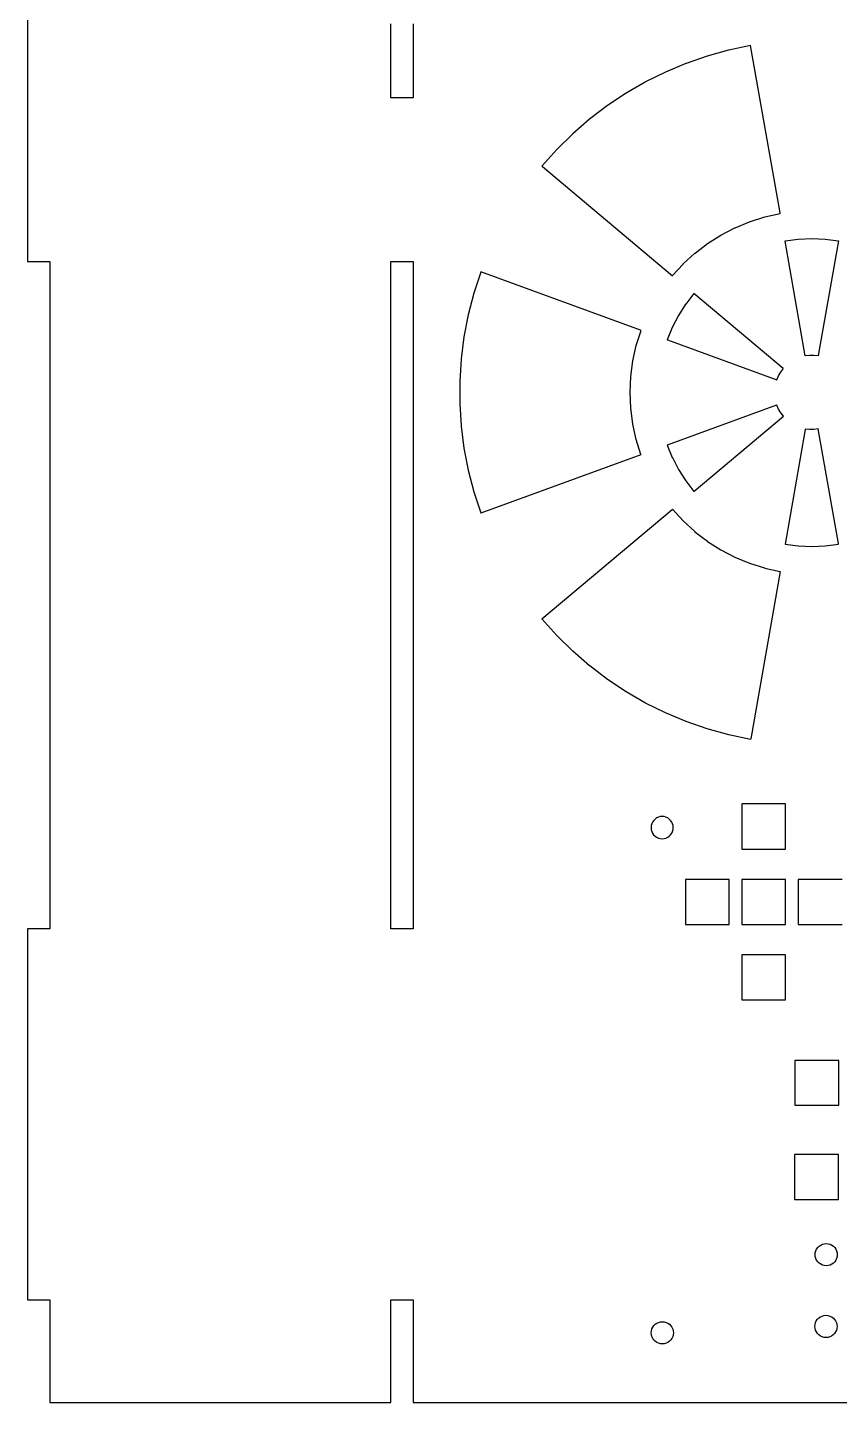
# Model space of a CAD drawing. Extents: x 6 to 603, y 12 to 301.
# Drawn here: x 411.9 to 521.4, y 12 to 197.3 of the extents above; entities that cross this region are included whole.
import ezdxf

# ---------------------------------------------------------------- set-up
doc = ezdxf.new("R2010")
doc.units = 0
doc.layers.add('Layer_1', color=7, linetype='CONTINUOUS')

msp = doc.modelspace()

# ---------------------------------------------------------------- linework, layer by layer
at = {"layer": 'Layer_1', "color": 7}
for p, q in [((411.923738, 215.803663), (411.923738, 165.96965)), ((460.924007, 187.853528), (460.924007, 197.820517)), ((463.923888, 197.853537), (463.923888, 187.88652)), ((509.424234, 194.907788), (506.484241, 194.292798)), ((509.434112, 194.910611), (509.424234, 194.907788)), ((513.415111, 172.335627), (509.434112, 194.910611)), ((503.569506, 193.485586), (500.730492, 192.503594)), ((503.579384, 193.48869), (503.569506, 193.485586)), ((506.474363, 194.289694), (503.579384, 193.48869)), ((506.484241, 194.292798), (506.474363, 194.289694)), ((497.941431, 191.334686), (495.249426, 190.000678)), ((497.950462, 191.338637), (497.941431, 191.334686)), ((500.721461, 192.499643), (497.950462, 191.338637)), ((500.730492, 192.503594), (500.721461, 192.499643)), ((495.241524, 189.995598), (492.639519, 188.493611)), ((495.249426, 190.000678), (495.241524, 189.995598)), ((460.933885, 187.853528), (460.924007, 187.853528)), ((463.923888, 187.853528), (460.933885, 187.853528)), ((463.923888, 187.88652), (463.923888, 187.853528)), ((492.639519, 188.493611), (490.138522, 186.829601)), ((490.122718, 186.817747), (487.731731, 184.998769)), ((490.13062, 186.823674), (490.122718, 186.817747)), ((490.138522, 186.829601), (490.13062, 186.823674)), ((487.724676, 184.991713), (485.453775, 183.024709)), ((487.731731, 184.998769), (487.724676, 184.991713)), ((485.446719, 183.017653), (483.305725, 180.909651)), ((485.453775, 183.024709), (485.446719, 183.017653)), ((483.29819, 180.903524), (481.295089, 178.664545)), ((483.305725, 180.909651), (483.29819, 180.903524)), ((481.295089, 178.664545), (481.353876, 178.615523)), ((481.353876, 178.615523), (498.913884, 163.880531)), ((507.335, 170.339808), (509.302992, 171.154809)), ((509.302992, 171.154809), (509.310047, 171.157631)), ((509.310047, 171.157631), (511.34106, 171.798614)), ((511.34106, 171.798614), (511.348115, 171.798614)), ((511.348115, 171.798614), (513.428093, 172.259624)), ((513.428093, 172.259624), (513.415111, 172.335627)), ((503.635885, 168.205587), (505.431891, 169.349603)), ((505.431891, 169.349603), (505.438946, 169.352707)), ((505.438946, 169.352707), (507.327944, 170.336703)), ((507.327944, 170.336703), (507.335, 170.339808)), ((514.076357, 168.566518), (515.865336, 168.802541)), ((515.865336, 168.802541), (515.871262, 168.802541)), ((515.871262, 168.802541), (517.67328, 168.880519)), ((517.67328, 168.880519), (517.679206, 168.880519)), ((517.679206, 168.880519), (519.482211, 168.801525)), ((519.482211, 168.801525), (519.488138, 168.801525)), ((519.488138, 168.801525), (521.277116, 168.56553)), ((500.363038, 165.461681), (501.934028, 166.900704)), ((501.934028, 166.900704), (501.939955, 166.904655)), ((501.939955, 166.904655), (503.629958, 168.201636)), ((503.629958, 168.201636), (503.635885, 168.205587)), ((514.085388, 168.515523), (514.076357, 168.566518)), ((516.811373, 153.056544), (514.085388, 168.515523)), ((521.285865, 168.566518), (518.559881, 153.107542)), ((521.277116, 168.56553), (521.285865, 168.566518)), ((411.923738, 165.96965), (411.923738, 165.803647)), ((411.923738, 165.803647), (414.914136, 165.803647)), ((414.914136, 165.803647), (414.924014, 165.803647)), ((414.924014, 165.803647), (414.924014, 76.10366)), ((460.924007, 165.503532), (460.924007, 165.803534)), ((460.924007, 165.803534), (463.91401, 165.803534)), ((460.924007, 75.803545), (460.924007, 165.503532)), ((463.91401, 165.803534), (463.923888, 165.803534)), ((463.923888, 165.803534), (463.923888, 76.103547)), ((498.918964, 163.885611), (500.357958, 165.456601)), ((500.357958, 165.456601), (500.363038, 165.461681)), ((473.043758, 164.368776), (472.106357, 161.514775)), ((473.046862, 164.378654), (473.043758, 164.368776)), ((494.587869, 156.537645), (473.046862, 164.378654)), ((498.913884, 163.880531), (498.918964, 163.885611)), ((472.103535, 161.504898), (471.349042, 158.59688)), ((472.106357, 161.514775), (472.103535, 161.504898)), ((501.779088, 161.466092), (500.681103, 160.034096)), ((501.78304, 161.470043), (501.779088, 161.466092)), ((513.808049, 151.380034), (501.78304, 161.470043)), ((500.677998, 160.029016), (499.708001, 158.508008)), ((500.681103, 160.034096), (500.677998, 160.029016)), ((471.34622, 158.587002), (470.777739, 155.638006)), ((471.349042, 158.59688), (471.34622, 158.587002)), ((499.705178, 158.502081), (498.871184, 156.902076)), ((499.708001, 158.508008), (499.705178, 158.502081)), ((494.01888, 154.479681), (494.659864, 156.511681)), ((494.659864, 156.511681), (494.587869, 156.537645)), ((498.871184, 156.902076), (498.185863, 155.234538)), ((470.774917, 155.628128), (470.394594, 152.648143)), ((470.777739, 155.638006), (470.774917, 155.628128)), ((493.555048, 152.393748), (494.016058, 154.473754)), ((494.016058, 154.473754), (494.01888, 154.479681)), ((498.185863, 155.234538), (498.183041, 155.229458)), ((498.183041, 155.229458), (498.232063, 155.211396)), ((498.232063, 155.211396), (512.983057, 149.842403)), ((470.394594, 152.638266), (470.204094, 149.640247)), ((470.394594, 152.648143), (470.394594, 152.638266)), ((493.277059, 150.274683), (493.555048, 152.386693)), ((493.555048, 152.386693), (493.555048, 152.393748)), ((517.387388, 153.123544), (516.811373, 153.056544)), ((517.390211, 153.123544), (517.387388, 153.123544)), ((517.393033, 153.123544), (517.390211, 153.123544)), ((517.972012, 153.123544), (517.393033, 153.123544)), ((518.548027, 153.056544), (517.972012, 153.123544)), ((518.55085, 153.056544), (518.548027, 153.056544)), ((518.559881, 153.107542), (518.55085, 153.056544)), ((493.184067, 148.139643), (493.277059, 150.267627)), ((493.277059, 150.267627), (493.277059, 150.274683)), ((512.983057, 149.842403), (513.212052, 150.374392)), ((513.212052, 150.377214), (513.502063, 150.879203)), ((513.212052, 150.374392), (513.212052, 150.377214)), ((513.212052, 150.377214), (513.212052, 150.377214)), ((513.502063, 150.879203), (513.84804, 151.34422)), ((513.84804, 151.347042), (513.808049, 151.380034)), ((513.84804, 151.34422), (513.84804, 151.347042)), ((470.204094, 149.640247), (470.204094, 149.630369)), ((470.204094, 149.630369), (470.204094, 146.626368)), ((470.204094, 146.626368), (470.204094, 146.615361)), ((470.204094, 146.615361), (470.394594, 143.617371)), ((493.184067, 148.132588), (493.184067, 148.139643)), ((493.277059, 146.003588), (493.184067, 148.132588)), ((493.277059, 145.996532), (493.277059, 146.003588)), ((493.555048, 143.884522), (493.277059, 145.996532)), ((512.937873, 146.403409), (498.186879, 141.034414)), ((501.826869, 134.828545), (513.851878, 144.918525)), ((512.986867, 146.420343), (512.937873, 146.403409)), ((513.215862, 145.888354), (512.986867, 146.420343)), ((512.986867, 146.420343), (512.986867, 146.420343)), ((513.505873, 145.386365), (513.215862, 145.888354)), ((513.505873, 145.383543), (513.505873, 145.386365)), ((513.851878, 144.918525), (513.505873, 145.383543)), ((513.505873, 145.383543), (513.505873, 145.383543)), ((470.394594, 143.617371), (470.397417, 143.607493)), ((470.397417, 143.607493), (470.777739, 140.628496)), ((493.555048, 143.877467), (493.555048, 143.884522)), ((494.016058, 141.797489), (493.555048, 143.877467)), ((516.804882, 143.156527), (514.078869, 127.697523)), ((516.811232, 143.209529), (516.804882, 143.156527)), ((516.814054, 143.209529), (516.811232, 143.209529)), ((517.39007, 143.142529), (516.814054, 143.209529)), ((517.969048, 143.142529), (517.39007, 143.142529)), ((517.971871, 143.142529), (517.969048, 143.142529)), ((517.974693, 143.142529), (517.971871, 143.142529)), ((518.550708, 143.210517), (517.974693, 143.142529)), ((521.275705, 127.75154), (518.550708, 143.210517)), ((494.016058, 141.791562), (494.016058, 141.797489)), ((494.657041, 139.759562), (494.016058, 141.791562)), ((498.186879, 141.034414), (498.189702, 141.028487)), ((498.189702, 141.028487), (498.879707, 139.361485)), ((470.777739, 140.628496), (471.34622, 137.678484)), ((473.118886, 131.912486), (494.659864, 139.752507)), ((494.659864, 139.752507), (494.657041, 139.759562)), ((498.879707, 139.361485), (498.882811, 139.356405)), ((498.882811, 139.356405), (499.71579, 137.756403)), ((471.34622, 137.678484), (471.349042, 137.668606)), ((471.349042, 137.668606), (471.351864, 137.658728)), ((471.351864, 137.658728), (472.106272, 134.750739)), ((499.71579, 137.756403), (499.719741, 137.751323)), ((499.719741, 137.751323), (500.688751, 136.229327)), ((500.688751, 136.229327), (500.688864, 136.225545)), ((500.688864, 136.225545), (501.786878, 134.794537)), ((472.106272, 134.750739), (472.10949, 134.74052)), ((472.10949, 134.74052), (473.046891, 131.886522)), ((501.786878, 134.794537), (501.826869, 134.828545)), ((473.046891, 131.886522), (473.118886, 131.912486)), ((481.295343, 117.600713), (498.856141, 132.335704)), ((498.856141, 132.335704), (498.914138, 132.384698)), ((498.914138, 132.384698), (500.353161, 130.814696)), ((500.353161, 130.814696), (500.358241, 130.808769)), ((500.358241, 130.808769), (501.929231, 129.369774)), ((501.929231, 129.369774), (501.934311, 129.364694)), ((501.934311, 129.364694), (503.624314, 128.068702)), ((503.624314, 128.068702), (503.63024, 128.063622)), ((503.63024, 128.063622), (505.426246, 126.919606)), ((505.426246, 126.919606), (505.432173, 126.915655)), ((505.432173, 126.915655), (507.322159, 125.931659)), ((514.078869, 127.697523), (514.084796, 127.697523)), ((514.084796, 127.697523), (515.873802, 127.462545)), ((515.873802, 127.462545), (515.879729, 127.462545)), ((515.879729, 127.462545), (517.681718, 127.384541)), ((517.681718, 127.384541), (517.687645, 127.384541)), ((517.687645, 127.384541), (519.49065, 127.463535)), ((519.49065, 127.463535), (519.496576, 127.463535)), ((519.496576, 127.463535), (521.285583, 127.699527)), ((521.285583, 127.699527), (521.275705, 127.75154)), ((507.322159, 125.931659), (507.328085, 125.928554)), ((507.328085, 125.928554), (509.296077, 125.113553)), ((509.296077, 125.113553), (509.303133, 125.110448)), ((509.303133, 125.110448), (511.334145, 124.470453)), ((511.334145, 124.470453), (511.341201, 124.467349)), ((511.341201, 124.467349), (513.421207, 124.006339)), ((513.428262, 124.006339), (509.447264, 101.431355)), ((513.421207, 124.006339), (513.428262, 124.006339)), ((481.302116, 117.593657), (481.295343, 117.600713)), ((483.305217, 115.354647), (481.302116, 117.593657)), ((483.312272, 115.347591), (483.305217, 115.354647)), ((485.453267, 113.240577), (483.312272, 115.347591)), ((485.460887, 113.233521), (485.453267, 113.240577)), ((487.731195, 111.266545), (485.460887, 113.233521)), ((487.739097, 111.260619), (487.731195, 111.266545)), ((490.130112, 109.440596), (487.739097, 111.260619)), ((490.138014, 109.435516), (490.130112, 109.440596)), ((492.639011, 107.771533), (490.138014, 109.435516)), ((492.648042, 107.766453), (492.639011, 107.771533)), ((495.249031, 106.264439), (492.648042, 107.766453)), ((495.258062, 106.259359), (495.249031, 106.264439)), ((497.950067, 104.925351), (495.258062, 106.259359)), ((497.959098, 104.921399), (497.950067, 104.925351)), ((500.730097, 103.76141), (497.959098, 104.921399)), ((500.739974, 103.757459), (500.730097, 103.76141)), ((503.578961, 102.775466), (500.739974, 103.757459)), ((503.587992, 102.772362), (503.578961, 102.775466)), ((506.483987, 101.972347), (503.587992, 102.772362)), ((509.424009, 101.356368), (506.483987, 101.972347)), ((509.433886, 101.353546), (509.424009, 101.356368)), ((509.447264, 101.431355), (509.433886, 101.353546)), ((496.998865, 90.877542), (496.762871, 90.767532)), ((497.250861, 90.945529), (496.998865, 90.877542)), ((496.998865, 90.877542), (496.998865, 90.877542)), ((497.509856, 90.967543), (497.250861, 90.945529)), ((497.250861, 90.945529), (497.250861, 90.945529)), ((497.769868, 90.945529), (497.509856, 90.967543)), ((497.509856, 90.967543), (497.509856, 90.967543)), ((498.020876, 90.87853), (497.769868, 90.945529)), ((497.769868, 90.945529), (497.769868, 90.945529)), ((498.25687, 90.767532), (498.020876, 90.87853)), ((498.020876, 90.87853), (498.020876, 90.87853)), ((514.108869, 92.64959), (508.265882, 92.64959)), ((508.265882, 92.64959), (508.265882, 92.629549)), ((508.265882, 92.629549), (508.265882, 86.575547)), ((514.128907, 92.64959), (514.108869, 92.64959)), ((514.128907, 86.595584), (514.128907, 92.64959)), ((496.035866, 89.725539), (496.012724, 89.465528)), ((496.012724, 89.465528), (496.012724, 89.465528)), ((496.012724, 89.465528), (496.035866, 89.206532)), ((496.038858, 89.733526), (496.035866, 89.725539)), ((496.035866, 89.206532), (496.035866, 89.206532)), ((496.035866, 89.206532), (496.102866, 88.954536)), ((496.106873, 89.984534), (496.038858, 89.733526)), ((496.216855, 90.220529), (496.106873, 89.984534)), ((496.106873, 89.984534), (496.106873, 89.984534)), ((496.365869, 90.434538), (496.216855, 90.220529)), ((496.216855, 90.220529), (496.216855, 90.220529)), ((496.549878, 90.618547), (496.365869, 90.434538)), ((496.365869, 90.434538), (496.365869, 90.434538)), ((496.762871, 90.767532), (496.549878, 90.618547)), ((496.549878, 90.618547), (496.549878, 90.618547)), ((496.762871, 90.767532), (496.762871, 90.767532)), ((498.469864, 90.617531), (498.25687, 90.767532)), ((498.25687, 90.767532), (498.25687, 90.767532)), ((498.653872, 90.43355), (498.469864, 90.617531)), ((498.469864, 90.617531), (498.469864, 90.617531)), ((498.802858, 90.219541), (498.653872, 90.43355)), ((498.653872, 90.43355), (498.653872, 90.43355)), ((498.912868, 89.982531), (498.802858, 90.219541)), ((498.802858, 90.219541), (498.802858, 90.219541)), ((498.979867, 89.730534), (498.912868, 89.982531)), ((498.912868, 89.982531), (498.912868, 89.982531)), ((498.912868, 88.958544), (498.979867, 89.21054)), ((499.00301, 89.470551), (498.979867, 89.730534)), ((498.979867, 89.730534), (498.979867, 89.730534)), ((498.979867, 89.21054), (499.00301, 89.470551)), ((498.979867, 89.21054), (498.979867, 89.21054)), ((499.00301, 89.470551), (499.00301, 89.470551)), ((496.102866, 88.954536), (496.102866, 88.954536)), ((496.102866, 88.954536), (496.212876, 88.718542)), ((496.212876, 88.718542), (496.212876, 88.718542)), ((496.212876, 88.718542), (496.362877, 88.505549)), ((496.362877, 88.505549), (496.362877, 88.505549)), ((496.362877, 88.505549), (496.546886, 88.32154)), ((496.546886, 88.32154), (496.546886, 88.32154)), ((496.546886, 88.32154), (496.759879, 88.172527)), ((496.759879, 88.172527), (496.759879, 88.172527)), ((496.759879, 88.172527), (496.995873, 88.062545)), ((496.995873, 88.062545), (496.995873, 88.062545)), ((496.995873, 88.062545), (497.24787, 87.994529)), ((497.24787, 87.994529), (497.24787, 87.994529)), ((497.24787, 87.994529), (497.506865, 87.971387)), ((497.506865, 87.971387), (497.766876, 87.994529)), ((497.506865, 87.971387), (497.506865, 87.971387)), ((497.766876, 87.994529), (498.017856, 88.062545)), ((497.766876, 87.994529), (497.766876, 87.994529)), ((498.017856, 88.062545), (498.253879, 88.172527)), ((498.017856, 88.062545), (498.017856, 88.062545)), ((498.253879, 88.172527), (498.46786, 88.322528)), ((498.253879, 88.172527), (498.253879, 88.172527)), ((498.46786, 88.322528), (498.652856, 88.507524)), ((498.46786, 88.322528), (498.46786, 88.322528)), ((498.652856, 88.507524), (498.802858, 88.721533)), ((498.652856, 88.507524), (498.652856, 88.507524)), ((498.802858, 88.721533), (498.912868, 88.958544)), ((498.802858, 88.721533), (498.802858, 88.721533)), ((498.912868, 88.958544), (498.912868, 88.958544)), ((508.265882, 86.575547), (508.285919, 86.575547)), ((508.285919, 86.575547), (514.128907, 86.575547)), ((514.128907, 86.575547), (514.128907, 86.595584)), ((506.523865, 82.475561), (500.644866, 82.475561)), ((500.644866, 82.475561), (500.644866, 82.455523)), ((500.644866, 82.455523), (500.644866, 76.418535)), ((506.543903, 82.475561), (506.523865, 82.475561)), ((506.543903, 76.438573), (506.543903, 82.475561)), ((508.266023, 82.472569), (508.265882, 82.452531)), ((508.265882, 82.452531), (508.265882, 76.418535)), ((514.146998, 82.472569), (508.266023, 82.472569)), ((514.165906, 82.472569), (514.146998, 82.472569)), ((514.165906, 76.438573), (514.165906, 82.472569)), ((521.76886, 82.472569), (515.867876, 82.472569)), ((515.867876, 82.472569), (515.867876, 82.452531)), ((515.867876, 82.452531), (515.867876, 76.418535)), ((414.924014, 76.10366), (414.924014, 75.803658)), ((463.923888, 76.103547), (463.923888, 75.803545)), ((500.644866, 76.418535), (500.664903, 76.418535)), ((500.664903, 76.418535), (506.543903, 76.418535)), ((506.543903, 76.418535), (506.543903, 76.438573)), ((508.265882, 76.418535), (508.285919, 76.418535)), ((508.285919, 76.418535), (514.165906, 76.418535)), ((514.165906, 76.418535), (514.165906, 76.438573)), ((515.867876, 76.418535), (515.886785, 76.418535)), ((515.886785, 76.418535), (521.787769, 76.418535)), ((411.933616, 75.803658), (411.923738, 75.803658)), ((411.923738, 75.803658), (411.923738, 25.969665)), ((414.924014, 75.803658), (411.933616, 75.803658)), ((460.933885, 75.803545), (460.924007, 75.803545)), ((463.923888, 75.803545), (460.933885, 75.803545)), ((508.266023, 72.292588), (508.265882, 72.27255)), ((508.265882, 72.27255), (508.265882, 66.256532)), ((514.146998, 72.292588), (508.266023, 72.292588)), ((514.165906, 72.292588), (514.146998, 72.292588)), ((514.165906, 66.276569), (514.165906, 72.292588)), ((508.265882, 66.256532), (508.285919, 66.256532)), ((508.285919, 66.256532), (514.165906, 66.256532)), ((514.165906, 66.256532), (514.165906, 66.276569)), ((515.423009, 58.07257), (515.422868, 58.052529)), ((515.422868, 58.052529), (515.422868, 52.035554)), ((521.321002, 58.07257), (515.423009, 58.07257)), ((521.339911, 58.07257), (521.321002, 58.07257)), ((521.339911, 52.055592), (521.339911, 58.07257)), ((515.422868, 52.035554), (515.442906, 52.035554)), ((515.442906, 52.035554), (521.339911, 52.035554)), ((521.339911, 52.035554), (521.339911, 52.055592)), ((521.26388, 45.379566), (515.370882, 45.379566)), ((515.370882, 45.379566), (515.370882, 45.359528)), ((515.370882, 45.359528), (515.370882, 39.323529)), ((521.283918, 45.379566), (521.26388, 45.379566)), ((521.283918, 39.343567), (521.283918, 45.379566)), ((515.370882, 39.323529), (515.39092, 39.323529)), ((515.39092, 39.323529), (521.283918, 39.323529)), ((521.283918, 39.323529), (521.283918, 39.343567)), ((519.374741, 33.355545), (519.633736, 33.378687)), ((519.633736, 33.378687), (519.633736, 33.378687)), ((519.633736, 33.378687), (519.898884, 33.357549)), ((518.139595, 31.884546), (518.162738, 32.143541)), ((518.162738, 31.624538), (518.139595, 31.884546)), ((518.139595, 31.884546), (518.139595, 31.884546)), ((518.162738, 32.143541), (518.230753, 32.39554)), ((518.162738, 32.143541), (518.162738, 32.143541)), ((518.229737, 31.373526), (518.162738, 31.624538)), ((518.162738, 31.624538), (518.162738, 31.624538)), ((518.230753, 32.39554), (518.340735, 32.631532)), ((518.230753, 32.39554), (518.230753, 32.39554)), ((518.340735, 32.631532), (518.489748, 32.844525)), ((518.340735, 32.631532), (518.340735, 32.631532)), ((518.489748, 32.844525), (518.673729, 33.028534)), ((518.489748, 32.844525), (518.489748, 32.844525)), ((518.673729, 33.028534), (518.88675, 33.178538)), ((518.673729, 33.028534), (518.673729, 33.028534)), ((518.88675, 33.178538), (519.122745, 33.288545)), ((518.88675, 33.178538), (518.88675, 33.178538)), ((519.122745, 33.288545), (519.374741, 33.355545)), ((519.122745, 33.288545), (519.122745, 33.288545)), ((519.374741, 33.355545), (519.374741, 33.355545)), ((519.898884, 33.357549), (519.898884, 33.357549)), ((519.898884, 33.357549), (520.149864, 33.289533)), ((520.149864, 33.289533), (520.149864, 33.289533)), ((520.149864, 33.289533), (520.385887, 33.179554)), ((520.385887, 33.179554), (520.385887, 33.179554)), ((520.385887, 33.179554), (520.59888, 33.02955)), ((520.59888, 33.02955), (520.59888, 33.02955)), ((520.59888, 33.02955), (520.78286, 32.845541)), ((520.78286, 32.845541), (520.78286, 32.845541)), ((520.78286, 32.845541), (520.931874, 32.632548)), ((520.931874, 32.632548), (520.931874, 32.632548)), ((520.931874, 32.632548), (521.041884, 32.396528)), ((521.107755, 31.624538), (521.040755, 31.372539)), ((521.041884, 32.396528), (521.041884, 32.396528)), ((521.041884, 32.396528), (521.108884, 32.144529)), ((521.130897, 31.884546), (521.107755, 31.624538)), ((521.107755, 31.624538), (521.107755, 31.624538)), ((521.108884, 32.144529), (521.108884, 32.144529)), ((521.108884, 32.144529), (521.130897, 31.884546)), ((521.130897, 31.884546), (521.130897, 31.884546)), ((518.339747, 31.137535), (518.229737, 31.373526)), ((518.229737, 31.373526), (518.229737, 31.373526)), ((518.489748, 30.924542), (518.339747, 31.137535)), ((518.339747, 31.137535), (518.339747, 31.137535)), ((518.673757, 30.739542), (518.489748, 30.924542)), ((518.489748, 30.924542), (518.489748, 30.924542)), ((518.887738, 30.589541), (518.673757, 30.739542)), ((518.673757, 30.739542), (518.673757, 30.739542)), ((519.123732, 30.479534), (518.887738, 30.589541)), ((518.887738, 30.589541), (518.887738, 30.589541)), ((519.375757, 30.412534), (519.123732, 30.479534)), ((519.123732, 30.479534), (519.123732, 30.479534)), ((519.634752, 30.389392), (519.375757, 30.412534)), ((519.375757, 30.412534), (519.375757, 30.412534)), ((519.894735, 30.412534), (519.634752, 30.389392)), ((519.634752, 30.389392), (519.634752, 30.389392)), ((520.145744, 30.479534), (519.894735, 30.412534)), ((519.894735, 30.412534), (519.894735, 30.412534)), ((520.381738, 30.590529), (520.145744, 30.479534)), ((520.145744, 30.479534), (520.145744, 30.479534)), ((520.595747, 30.739542), (520.381738, 30.590529)), ((520.381738, 30.590529), (520.381738, 30.590529)), ((520.780744, 30.923526), (520.595747, 30.739542)), ((520.595747, 30.739542), (520.595747, 30.739542)), ((520.930745, 31.136544), (520.780744, 30.923526)), ((520.780744, 30.923526), (520.780744, 30.923526)), ((521.040755, 31.372539), (520.930745, 31.136544)), ((520.930745, 31.136544), (520.930745, 31.136544)), ((521.040755, 31.372539), (521.040755, 31.372539)), ((411.923738, 25.969665), (411.923738, 25.803662)), ((411.923738, 25.803662), (414.914136, 25.803662)), ((414.914136, 25.803662), (414.924014, 25.803662)), ((414.924014, 25.803662), (414.924014, 11.998646)), ((460.924007, 25.75766), (460.924007, 25.803662)), ((460.924007, 25.803662), (463.91401, 25.803662)), ((460.924007, 11.952644), (460.924007, 25.75766)), ((463.91401, 25.803662), (463.923888, 25.803662)), ((463.923888, 25.803662), (463.923888, 11.998646)), ((496.249875, 22.100539), (496.399876, 22.31452)), ((496.399876, 22.31452), (496.583885, 22.499517)), ((496.399876, 22.31452), (496.399876, 22.31452)), ((496.583885, 22.499517), (496.797866, 22.649518)), ((496.583885, 22.499517), (496.583885, 22.499517)), ((496.797866, 22.649518), (497.034876, 22.759528)), ((496.797866, 22.649518), (496.797866, 22.649518)), ((497.034876, 22.759528), (497.286873, 22.827516)), ((497.034876, 22.759528), (497.034876, 22.759528)), ((497.286873, 22.827516), (497.546884, 22.850658)), ((497.286873, 22.827516), (497.286873, 22.827516)), ((497.546884, 22.850658), (497.546884, 22.850658)), ((497.546884, 22.850658), (497.79888, 22.819529)), ((497.79888, 22.819529), (497.79888, 22.819529)), ((497.79888, 22.819529), (498.050876, 22.751541)), ((498.050876, 22.751541), (498.050876, 22.751541)), ((498.050876, 22.751541), (498.287887, 22.641531)), ((498.287887, 22.641531), (498.287887, 22.641531)), ((498.287887, 22.641531), (498.501868, 22.492518)), ((498.501868, 22.492518), (498.501868, 22.492518)), ((498.501868, 22.492518), (498.686864, 22.308537)), ((498.686864, 22.308537), (498.686864, 22.308537)), ((498.686864, 22.308537), (498.836865, 22.095516)), ((518.100733, 22.209647), (518.122747, 22.468642)), ((518.122747, 22.468642), (518.190734, 22.720638)), ((518.122747, 22.468642), (518.122747, 22.468642)), ((518.190734, 22.720638), (518.300744, 22.956632)), ((518.190734, 22.720638), (518.190734, 22.720638)), ((518.300744, 22.956632), (518.449758, 23.170641)), ((518.300744, 22.956632), (518.300744, 22.956632)), ((518.449758, 23.170641), (518.633738, 23.35465)), ((518.449758, 23.170641), (518.449758, 23.170641)), ((518.633738, 23.35465), (518.84676, 23.504651)), ((518.633738, 23.35465), (518.633738, 23.35465)), ((518.84676, 23.504651), (519.082754, 23.614633)), ((518.84676, 23.504651), (518.84676, 23.504651)), ((519.082754, 23.614633), (519.33475, 23.682649)), ((519.082754, 23.614633), (519.082754, 23.614633)), ((519.33475, 23.682649), (519.593745, 23.705791)), ((519.33475, 23.682649), (519.33475, 23.682649)), ((519.593745, 23.705791), (519.593745, 23.705791)), ((519.593745, 23.705791), (519.860869, 23.676525)), ((519.860869, 23.676525), (519.860869, 23.676525)), ((519.860869, 23.676525), (520.111877, 23.608537)), ((520.111877, 23.608537), (520.111877, 23.608537)), ((520.111877, 23.608537), (520.347871, 23.498527)), ((520.347871, 23.498527), (520.347871, 23.498527)), ((520.347871, 23.498527), (520.56188, 23.349542)), ((520.56188, 23.349542), (520.56188, 23.349542)), ((520.56188, 23.349542), (520.746877, 23.165533)), ((520.746877, 23.165533), (520.746877, 23.165533)), ((520.746877, 23.165533), (520.895862, 22.95254)), ((520.895862, 22.95254), (520.895862, 22.95254)), ((520.895862, 22.95254), (521.005872, 22.716518)), ((521.005872, 22.716518), (521.005872, 22.716518)), ((521.005872, 22.716518), (521.07386, 22.464521)), ((521.07386, 22.464521), (521.07386, 22.464521)), ((521.07386, 22.464521), (521.095873, 22.205526)), ((496.049864, 21.351522), (496.071878, 21.611533)), ((496.071878, 21.091539), (496.049864, 21.351522)), ((496.049864, 21.351522), (496.049864, 21.351522)), ((496.071878, 21.611533), (496.138877, 21.863529)), ((496.071878, 21.611533), (496.071878, 21.611533)), ((496.139865, 20.839542), (496.071878, 21.091539)), ((496.071878, 21.091539), (496.071878, 21.091539)), ((496.138877, 21.863529), (496.249875, 22.100539)), ((496.138877, 21.863529), (496.138877, 21.863529)), ((496.249875, 20.602532), (496.139865, 20.839542)), ((496.139865, 20.839542), (496.139865, 20.839542)), ((496.249875, 22.100539), (496.249875, 22.100539)), ((496.398889, 20.388523), (496.249875, 20.602532)), ((496.249875, 20.602532), (496.249875, 20.602532)), ((498.836865, 20.601516), (498.68788, 20.387535)), ((498.836865, 22.095516), (498.836865, 22.095516)), ((498.836865, 22.095516), (498.946876, 21.859522)), ((498.946876, 20.837539), (498.836865, 20.601516)), ((498.836865, 20.601516), (498.836865, 20.601516)), ((498.946876, 21.859522), (498.946876, 21.859522)), ((498.946876, 21.859522), (499.014891, 21.607525)), ((499.014891, 21.088519), (498.946876, 20.837539)), ((498.946876, 20.837539), (498.946876, 20.837539)), ((499.014891, 21.607525), (499.014891, 21.607525)), ((499.014891, 21.607525), (499.038033, 21.34853)), ((499.038033, 21.34853), (499.014891, 21.088519)), ((499.014891, 21.088519), (499.014891, 21.088519)), ((499.038033, 21.34853), (499.038033, 21.34853)), ((518.123876, 21.949635), (518.100733, 22.209647)), ((518.100733, 22.209647), (518.100733, 22.209647)), ((518.191863, 21.698655), (518.123876, 21.949635)), ((518.123876, 21.949635), (518.123876, 21.949635)), ((518.301873, 21.462633), (518.191863, 21.698655)), ((518.191863, 21.698655), (518.191863, 21.698655)), ((518.451874, 21.248652), (518.301873, 21.462633)), ((518.301873, 21.462633), (518.301873, 21.462633)), ((518.636871, 21.063655), (518.451874, 21.248652)), ((518.451874, 21.248652), (518.451874, 21.248652)), ((518.85088, 20.913654), (518.636871, 21.063655)), ((518.636871, 21.063655), (518.636871, 21.063655)), ((519.087862, 20.803644), (518.85088, 20.913654)), ((518.85088, 20.913654), (518.85088, 20.913654)), ((519.339886, 20.736644), (519.087862, 20.803644)), ((519.087862, 20.803644), (519.087862, 20.803644)), ((519.59987, 20.713502), (519.339886, 20.736644)), ((519.339886, 20.736644), (519.339886, 20.736644)), ((519.859881, 20.735515), (519.59987, 20.713502)), ((519.59987, 20.713502), (519.59987, 20.713502)), ((520.111877, 20.802543), (519.859881, 20.735515)), ((519.859881, 20.735515), (519.859881, 20.735515)), ((520.348887, 20.912525), (520.111877, 20.802543)), ((520.111877, 20.802543), (520.111877, 20.802543)), ((520.562868, 21.061538), (520.348887, 20.912525)), ((520.348887, 20.912525), (520.348887, 20.912525)), ((520.746877, 21.245519), (520.562868, 21.061538)), ((520.562868, 21.061538), (520.562868, 21.061538)), ((520.895862, 21.45854), (520.746877, 21.245519)), ((520.746877, 21.245519), (520.746877, 21.245519)), ((521.00686, 21.694535), (520.895862, 21.45854)), ((520.895862, 21.45854), (520.895862, 21.45854)), ((521.07386, 21.945543), (521.00686, 21.694535)), ((521.00686, 21.694535), (521.00686, 21.694535)), ((521.095873, 22.205526), (521.07386, 21.945543)), ((521.07386, 21.945543), (521.07386, 21.945543)), ((521.095873, 22.205526), (521.095873, 22.205526)), ((496.582869, 20.204542), (496.398889, 20.388523)), ((496.398889, 20.388523), (496.398889, 20.388523)), ((496.796878, 20.054541), (496.582869, 20.204542)), ((496.582869, 20.204542), (496.582869, 20.204542)), ((497.032873, 19.943543), (496.796878, 20.054541)), ((496.796878, 20.054541), (496.796878, 20.054541)), ((497.283881, 19.876515), (497.032873, 19.943543)), ((497.032873, 19.943543), (497.032873, 19.943543)), ((497.543864, 19.854502), (497.283881, 19.876515)), ((497.283881, 19.876515), (497.283881, 19.876515)), ((497.802888, 19.876515), (497.543864, 19.854502)), ((497.543864, 19.854502), (497.543864, 19.854502)), ((498.054884, 19.944531), (497.802888, 19.876515)), ((497.802888, 19.876515), (497.802888, 19.876515)), ((498.290878, 20.054541), (498.054884, 19.944531)), ((498.054884, 19.944531), (498.054884, 19.944531)), ((498.503871, 20.203526), (498.290878, 20.054541)), ((498.290878, 20.054541), (498.290878, 20.054541)), ((498.68788, 20.387535), (498.503871, 20.203526)), ((498.503871, 20.203526), (498.503871, 20.203526)), ((498.68788, 20.387535), (498.68788, 20.387535)), ((414.924014, 11.998646), (414.924014, 11.952644)), ((414.924014, 11.952644), (431.158706, 11.952644)), ((431.158706, 11.952644), (431.213006, 11.952644)), ((431.213006, 11.952644), (446.162994, 11.952644)), ((446.162994, 11.952644), (446.213004, 11.952644)), ((446.213004, 11.952644), (460.874985, 11.952644)), ((460.874985, 11.952644), (460.924007, 11.952644)), ((463.923888, 11.998646), (463.923888, 11.952644)), ((463.923888, 11.952644), (481.155276, 11.952644)), ((481.155276, 11.952644), (481.212878, 11.952644)), ((481.212878, 11.952644), (515.099864, 11.952644)), ((515.099864, 11.952644), (515.212866, 11.952644)), ((515.212866, 11.952644), (549.099881, 11.952644))]:
    msp.add_line(p, q, dxfattribs=at)

doc.saveas('drawing.dxf')
